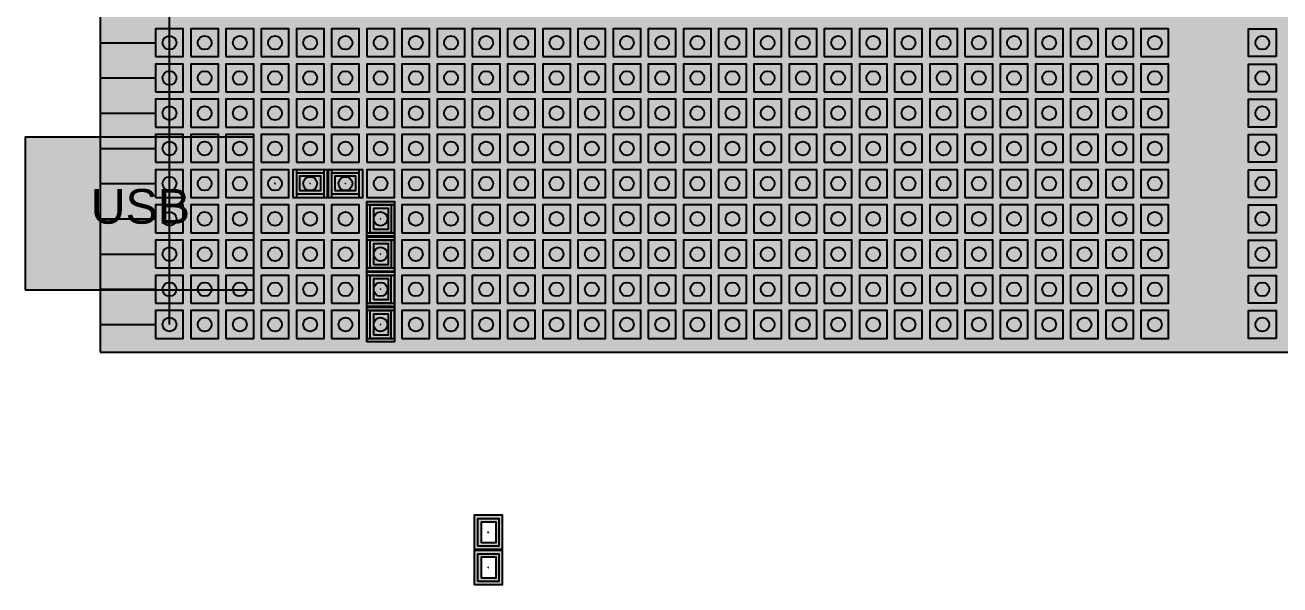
# Model space of a CAD drawing. Header units: millimetres. Extents: x -6 to 434, y -17 to 292.
# Drawn here: x -5.7 to 84.9, y -16.6 to 23.8 of the extents above; entities that cross this region are included whole.
import ezdxf

# ---------------------------------------------------------------- set-up
doc = ezdxf.new("R2010")
doc.units = ezdxf.units.MM
doc.layers.add('Kuplunzi', color=134, linetype='Continuous', lineweight=25, plot=False)
doc.layers.add('Reiki', color=82, linetype='Continuous')
doc.styles.get("Standard").update_dxf_attribs({"font": 'arial.ttf'})

msp = doc.modelspace()

# ---------------------------------------------------------------- hatches: boundary and pattern name
at = {"transparency": 33554687}
h = msp.add_hatch(color=72, dxfattribs=at)
h.dxf.hatch_style = 1
h.paths.add_polyline_path([(-0.291, 0.208), (159.709, 0.208), (159.709, 100.208), (-0.291, 100.208)])
h = msp.add_hatch(color=96, dxfattribs=at)
h.dxf.hatch_style = 1
h.paths.add_polyline_path([(-0.291, 0.208), (159.709, 0.208), (159.709, 100.208), (-0.291, 100.208)])
h = msp.add_hatch(color=18)
h.dxf.hatch_style = 1
h.paths.add_polyline_path([(26.723, -14.026), (28.723, -14.026), (28.723, -11.526), (26.723, -11.526)])
h.paths.add_polyline_path([(26.973, -11.776), (28.473, -11.776), (28.473, -13.776), (26.973, -13.776)], flags=16)
h = msp.add_hatch(color=2)
h.dxf.hatch_style = 1
h.paths.add_polyline_path([(28.473, -11.776), (26.973, -11.776), (26.973, -13.776), (28.473, -13.776)])
h.paths.add_polyline_path([(28.26, -13.544), (27.228, -13.544), (27.228, -12.011), (28.26, -12.011)], flags=16)
h = msp.add_hatch(color=18)
h.dxf.hatch_style = 1
h.paths.add_polyline_path([(26.723, -16.566), (28.723, -16.566), (28.723, -14.066), (26.723, -14.066)])
h.paths.add_polyline_path([(26.973, -14.316), (28.473, -14.316), (28.473, -16.316), (26.973, -16.316)], flags=16)
h = msp.add_hatch(color=2)
h.dxf.hatch_style = 1
h.paths.add_polyline_path([(28.473, -14.316), (26.973, -14.316), (26.973, -16.316), (28.473, -16.316)])
h.paths.add_polyline_path([(28.26, -16.084), (27.228, -16.084), (27.228, -14.551), (28.26, -14.551)], flags=16)
at = {"layer": 'Kuplunzi', "transparency": 33554687}
h = msp.add_hatch(color=256, dxfattribs=at)
h.dxf.hatch_style = 1
h.paths.add_polyline_path([(-5.711, 15.707), (-5.711, 4.707), (10.789, 4.707), (10.789, 15.707)])
h.paths.add_polyline_path([(-1.879, 8.071), (6.552, 8.071), (6.552, 13.223), (-1.879, 13.223)], flags=24)
h = msp.add_hatch(color=256, dxfattribs=at)
h.dxf.hatch_style = 1
h.paths.add_polyline_path([(-0.291, 15.707), (-5.711, 15.707), (-5.711, 4.707), (-0.291, 4.707)])
h.paths.add_polyline_path([(-1.879, 8.071), (6.552, 8.071), (6.552, 13.223), (-1.879, 13.223)], flags=9)
at = {"layer": 'Reiki'}
h = msp.add_hatch(color=18, dxfattribs=at)
h.dxf.hatch_style = 1
h.paths.add_polyline_path([(16.117, 11.37), (16.117, 13.37), (13.617, 13.37), (13.617, 11.37)])
h.paths.add_polyline_path([(13.867, 11.62), (13.867, 13.12), (15.867, 13.12), (15.867, 11.62)], flags=16)
h = msp.add_hatch(color=2, dxfattribs=at)
h.dxf.hatch_style = 1
h.paths.add_polyline_path([(13.867, 13.12), (13.867, 11.62), (15.867, 11.62), (15.867, 13.12)])
h.paths.add_polyline_path([(14.099, 12.906), (15.632, 12.906), (15.632, 11.874), (14.099, 11.874)], flags=16)
at = {"layer": 'Reiki', "transparency": 33554687}
h = msp.add_hatch(color=18, dxfattribs=at)
h.dxf.hatch_style = 1
h.paths.add_polyline_path([(14.099, 12.906), (14.099, 11.874), (15.632, 11.874), (15.632, 12.906)])
h.paths.add_polyline_path([(18.172, 11.874), (18.172, 12.906), (16.639, 12.906), (16.639, 11.874)])
at = {"layer": 'Reiki'}
h = msp.add_hatch(color=18, dxfattribs=at)
h.dxf.hatch_style = 1
h.paths.add_polyline_path([(18.657, 11.37), (18.657, 13.37), (16.157, 13.37), (16.157, 11.37)])
h.paths.add_polyline_path([(16.407, 11.62), (16.407, 13.12), (18.407, 13.12), (18.407, 11.62)], flags=16)
h = msp.add_hatch(color=2, dxfattribs=at)
h.dxf.hatch_style = 1
h.paths.add_polyline_path([(16.407, 13.12), (16.407, 11.62), (18.407, 11.62), (18.407, 13.12)])
h.paths.add_polyline_path([(16.639, 12.906), (18.172, 12.906), (18.172, 11.874), (16.639, 11.874)], flags=16)
h = msp.add_hatch(color=18, dxfattribs=at)
h.dxf.hatch_style = 1
h.paths.add_polyline_path([(18.95, 8.578), (20.95, 8.578), (20.95, 11.078), (18.95, 11.078)])
h.paths.add_polyline_path([(19.2, 10.828), (20.7, 10.828), (20.7, 8.828), (19.2, 8.828)], flags=16)
h = msp.add_hatch(color=2, dxfattribs=at)
h.dxf.hatch_style = 1
h.paths.add_polyline_path([(20.7, 10.828), (19.2, 10.828), (19.2, 8.828), (20.7, 8.828)])
h.paths.add_polyline_path([(20.487, 9.06), (19.455, 9.06), (19.455, 10.594), (20.487, 10.594)], flags=16)
at = {"layer": 'Reiki', "transparency": 33554687}
h = msp.add_hatch(color=18, dxfattribs=at)
h.dxf.hatch_style = 1
h.paths.add_polyline_path([(19.453, 1.442), (20.485, 1.442), (20.485, 2.975), (19.453, 2.975)])
h.paths.add_polyline_path([(19.453, 3.982), (20.485, 3.982), (20.485, 5.515), (19.453, 5.515)])
h.paths.add_polyline_path([(19.455, 6.52), (20.487, 6.52), (20.487, 8.054), (19.455, 8.054)])
h.paths.add_polyline_path([(19.455, 9.06), (20.487, 9.06), (20.487, 10.594), (19.455, 10.594)])
at = {"layer": 'Reiki'}
h = msp.add_hatch(color=18, dxfattribs=at)
h.dxf.hatch_style = 1
h.paths.add_polyline_path([(18.95, 6.038), (20.95, 6.038), (20.95, 8.538), (18.95, 8.538)])
h.paths.add_polyline_path([(19.2, 8.288), (20.7, 8.288), (20.7, 6.288), (19.2, 6.288)], flags=16)
h = msp.add_hatch(color=2, dxfattribs=at)
h.dxf.hatch_style = 1
h.paths.add_polyline_path([(20.7, 8.288), (19.2, 8.288), (19.2, 6.288), (20.7, 6.288)])
h.paths.add_polyline_path([(20.487, 6.52), (19.455, 6.52), (19.455, 8.054), (20.487, 8.054)], flags=16)
h = msp.add_hatch(color=18, dxfattribs=at)
h.dxf.hatch_style = 1
h.paths.add_polyline_path([(18.949, 3.5), (20.949, 3.5), (20.949, 6), (18.949, 6)])
h.paths.add_polyline_path([(19.199, 5.75), (20.699, 5.75), (20.699, 3.75), (19.199, 3.75)], flags=16)
h = msp.add_hatch(color=2, dxfattribs=at)
h.dxf.hatch_style = 1
h.paths.add_polyline_path([(20.699, 5.75), (19.199, 5.75), (19.199, 3.75), (20.699, 3.75)])
h.paths.add_polyline_path([(20.485, 3.982), (19.453, 3.982), (19.453, 5.515), (20.485, 5.515)], flags=16)
h = msp.add_hatch(color=18, dxfattribs=at)
h.dxf.hatch_style = 1
h.paths.add_polyline_path([(18.949, 0.96), (20.949, 0.96), (20.949, 3.46), (18.949, 3.46)])
h.paths.add_polyline_path([(19.199, 3.21), (20.699, 3.21), (20.699, 1.21), (19.199, 1.21)], flags=16)
h = msp.add_hatch(color=2, dxfattribs=at)
h.dxf.hatch_style = 1
h.paths.add_polyline_path([(20.699, 3.21), (19.199, 3.21), (19.199, 1.21), (20.699, 1.21)])
h.paths.add_polyline_path([(20.485, 1.442), (19.453, 1.442), (19.453, 2.975), (20.485, 2.975)], flags=16)

# ---------------------------------------------------------------- linework, layer by layer
for p, q in [((4.709, 22.528), (4.709, 25.068)), ((-0.291, 22.528), (3.709, 22.528)), ((4.709, 19.988), (4.709, 22.528)), ((-0.291, 19.988), (3.709, 19.988)), ((4.709, 17.448), (4.709, 19.988)), ((-0.291, 17.448), (3.709, 17.448)), ((4.709, 14.908), (4.709, 17.448)), ((-0.291, 14.908), (3.709, 14.908)), ((4.709, 12.368), (4.709, 14.908)), ((-0.291, 12.368), (3.709, 12.368)), ((4.709, 9.828), (4.709, 12.368)), ((-0.291, 9.828), (3.709, 9.828)), ((4.709, 7.288), (4.709, 9.828)), ((-0.291, 7.288), (3.709, 7.288)), ((4.709, 4.748), (4.709, 7.288)), ((-0.291, 4.748), (3.709, 4.748)), ((4.709, 2.208), (4.709, 4.748)), ((-0.291, 2.208), (3.709, 2.208))]:
    msp.add_line(p, q)
for points in [[(-0.291, 0.208), (159.709, 0.208), (159.709, 100.208), (-0.291, 100.208)], [(3.709, 21.528), (5.709, 21.528), (5.709, 23.528), (3.709, 23.528)], [(6.249, 21.528), (8.249, 21.528), (8.249, 23.528), (6.249, 23.528)], [(6.249, 21.528), (8.249, 21.528), (8.249, 23.528), (6.249, 23.528)], [(8.789, 21.528), (10.789, 21.528), (10.789, 23.528), (8.789, 23.528)], [(11.329, 21.528), (13.329, 21.528), (13.329, 23.528), (11.329, 23.528)], [(13.869, 21.528), (15.869, 21.528), (15.869, 23.528), (13.869, 23.528)], [(16.409, 21.528), (18.409, 21.528), (18.409, 23.528), (16.409, 23.528)], [(16.409, 21.528), (18.409, 21.528), (18.409, 23.528), (16.409, 23.528)], [(18.949, 21.528), (20.949, 21.528), (20.949, 23.528), (18.949, 23.528)], [(21.489, 21.528), (23.489, 21.528), (23.489, 23.528), (21.489, 23.528)], [(24.029, 21.528), (26.029, 21.528), (26.029, 23.528), (24.029, 23.528)], [(26.569, 21.528), (28.569, 21.528), (28.569, 23.528), (26.569, 23.528)], [(26.569, 21.528), (28.569, 21.528), (28.569, 23.528), (26.569, 23.528)], [(29.109, 21.528), (31.109, 21.528), (31.109, 23.528), (29.109, 23.528)], [(31.649, 21.528), (33.649, 21.528), (33.649, 23.528), (31.649, 23.528)], [(34.189, 21.528), (36.189, 21.528), (36.189, 23.528), (34.189, 23.528)], [(36.729, 21.528), (38.729, 21.528), (38.729, 23.528), (36.729, 23.528)], [(36.729, 21.528), (38.729, 21.528), (38.729, 23.528), (36.729, 23.528)], [(39.269, 21.528), (41.269, 21.528), (41.269, 23.528), (39.269, 23.528)], [(41.809, 21.528), (43.809, 21.528), (43.809, 23.528), (41.809, 23.528)], [(44.349, 21.528), (46.349, 21.528), (46.349, 23.528), (44.349, 23.528)], [(46.889, 21.528), (48.889, 21.528), (48.889, 23.528), (46.889, 23.528)], [(46.889, 21.528), (48.889, 21.528), (48.889, 23.528), (46.889, 23.528)], [(49.429, 21.528), (51.429, 21.528), (51.429, 23.528), (49.429, 23.528)], [(51.969, 21.528), (53.969, 21.528), (53.969, 23.528), (51.969, 23.528)], [(54.509, 21.528), (56.509, 21.528), (56.509, 23.528), (54.509, 23.528)], [(57.049, 21.528), (59.049, 21.528), (59.049, 23.528), (57.049, 23.528)], [(57.049, 21.528), (59.049, 21.528), (59.049, 23.528), (57.049, 23.528)], [(59.589, 21.528), (61.589, 21.528), (61.589, 23.528), (59.589, 23.528)], [(62.129, 21.528), (64.129, 21.528), (64.129, 23.528), (62.129, 23.528)], [(64.669, 21.528), (66.669, 21.528), (66.669, 23.528), (64.669, 23.528)], [(67.209, 21.528), (69.209, 21.528), (69.209, 23.528), (67.209, 23.528)], [(69.749, 21.528), (71.749, 21.528), (71.749, 23.528), (69.749, 23.528)], [(69.749, 21.528), (71.749, 21.528), (71.749, 23.528), (69.749, 23.528)], [(72.289, 21.528), (74.289, 21.528), (74.289, 23.528), (72.289, 23.528)], [(74.829, 21.528), (76.829, 21.528), (76.829, 23.528), (74.829, 23.528)], [(84.589, 21.528), (82.589, 21.528), (82.589, 23.528), (84.589, 23.528)], [(3.709, 18.988), (5.709, 18.988), (5.709, 20.988), (3.709, 20.988)], [(6.249, 18.988), (8.249, 18.988), (8.249, 20.988), (6.249, 20.988)], [(6.249, 18.988), (8.249, 18.988), (8.249, 20.988), (6.249, 20.988)], [(8.789, 18.988), (10.789, 18.988), (10.789, 20.988), (8.789, 20.988)], [(11.329, 18.988), (13.329, 18.988), (13.329, 20.988), (11.329, 20.988)], [(13.869, 18.988), (15.869, 18.988), (15.869, 20.988), (13.869, 20.988)], [(16.409, 18.988), (18.409, 18.988), (18.409, 20.988), (16.409, 20.988)], [(16.409, 18.988), (18.409, 18.988), (18.409, 20.988), (16.409, 20.988)], [(18.949, 18.988), (20.949, 18.988), (20.949, 20.988), (18.949, 20.988)], [(21.489, 18.988), (23.489, 18.988), (23.489, 20.988), (21.489, 20.988)], [(24.029, 18.988), (26.029, 18.988), (26.029, 20.988), (24.029, 20.988)], [(26.569, 18.988), (28.569, 18.988), (28.569, 20.988), (26.569, 20.988)], [(26.569, 18.988), (28.569, 18.988), (28.569, 20.988), (26.569, 20.988)], [(29.109, 18.988), (31.109, 18.988), (31.109, 20.988), (29.109, 20.988)], [(31.649, 18.988), (33.649, 18.988), (33.649, 20.988), (31.649, 20.988)], [(34.189, 18.988), (36.189, 18.988), (36.189, 20.988), (34.189, 20.988)], [(36.729, 18.988), (38.729, 18.988), (38.729, 20.988), (36.729, 20.988)], [(36.729, 18.988), (38.729, 18.988), (38.729, 20.988), (36.729, 20.988)], [(39.269, 18.988), (41.269, 18.988), (41.269, 20.988), (39.269, 20.988)], [(41.809, 18.988), (43.809, 18.988), (43.809, 20.988), (41.809, 20.988)], [(44.349, 18.988), (46.349, 18.988), (46.349, 20.988), (44.349, 20.988)], [(46.889, 18.988), (48.889, 18.988), (48.889, 20.988), (46.889, 20.988)], [(46.889, 18.988), (48.889, 18.988), (48.889, 20.988), (46.889, 20.988)], [(49.429, 18.988), (51.429, 18.988), (51.429, 20.988), (49.429, 20.988)], [(51.969, 18.988), (53.969, 18.988), (53.969, 20.988), (51.969, 20.988)], [(54.509, 18.988), (56.509, 18.988), (56.509, 20.988), (54.509, 20.988)], [(57.049, 18.988), (59.049, 18.988), (59.049, 20.988), (57.049, 20.988)], [(57.049, 18.988), (59.049, 18.988), (59.049, 20.988), (57.049, 20.988)], [(59.589, 18.988), (61.589, 18.988), (61.589, 20.988), (59.589, 20.988)], [(62.129, 18.988), (64.129, 18.988), (64.129, 20.988), (62.129, 20.988)], [(64.669, 18.988), (66.669, 18.988), (66.669, 20.988), (64.669, 20.988)], [(67.209, 18.988), (69.209, 18.988), (69.209, 20.988), (67.209, 20.988)], [(69.749, 18.988), (71.749, 18.988), (71.749, 20.988), (69.749, 20.988)], [(69.749, 18.988), (71.749, 18.988), (71.749, 20.988), (69.749, 20.988)], [(72.289, 18.988), (74.289, 18.988), (74.289, 20.988), (72.289, 20.988)], [(74.829, 18.988), (76.829, 18.988), (76.829, 20.988), (74.829, 20.988)], [(84.589, 18.988), (82.589, 18.988), (82.589, 20.988), (84.589, 20.988)], [(3.709, 16.448), (5.709, 16.448), (5.709, 18.448), (3.709, 18.448)], [(6.249, 16.448), (8.249, 16.448), (8.249, 18.448), (6.249, 18.448)], [(6.249, 16.448), (8.249, 16.448), (8.249, 18.448), (6.249, 18.448)], [(8.789, 16.448), (10.789, 16.448), (10.789, 18.448), (8.789, 18.448)], [(11.329, 16.448), (13.329, 16.448), (13.329, 18.448), (11.329, 18.448)], [(13.869, 16.448), (15.869, 16.448), (15.869, 18.448), (13.869, 18.448)], [(16.409, 16.448), (18.409, 16.448), (18.409, 18.448), (16.409, 18.448)], [(16.409, 16.448), (18.409, 16.448), (18.409, 18.448), (16.409, 18.448)], [(18.949, 16.448), (20.949, 16.448), (20.949, 18.448), (18.949, 18.448)], [(21.489, 16.448), (23.489, 16.448), (23.489, 18.448), (21.489, 18.448)], [(24.029, 16.448), (26.029, 16.448), (26.029, 18.448), (24.029, 18.448)], [(26.569, 16.448), (28.569, 16.448), (28.569, 18.448), (26.569, 18.448)], [(26.569, 16.448), (28.569, 16.448), (28.569, 18.448), (26.569, 18.448)], [(29.109, 16.448), (31.109, 16.448), (31.109, 18.448), (29.109, 18.448)], [(31.649, 16.448), (33.649, 16.448), (33.649, 18.448), (31.649, 18.448)], [(34.189, 16.448), (36.189, 16.448), (36.189, 18.448), (34.189, 18.448)], [(36.729, 16.448), (38.729, 16.448), (38.729, 18.448), (36.729, 18.448)], [(36.729, 16.448), (38.729, 16.448), (38.729, 18.448), (36.729, 18.448)], [(39.269, 16.448), (41.269, 16.448), (41.269, 18.448), (39.269, 18.448)], [(41.809, 16.448), (43.809, 16.448), (43.809, 18.448), (41.809, 18.448)], [(44.349, 16.448), (46.349, 16.448), (46.349, 18.448), (44.349, 18.448)], [(46.889, 16.448), (48.889, 16.448), (48.889, 18.448), (46.889, 18.448)], [(46.889, 16.448), (48.889, 16.448), (48.889, 18.448), (46.889, 18.448)], [(49.429, 16.448), (51.429, 16.448), (51.429, 18.448), (49.429, 18.448)], [(51.969, 16.448), (53.969, 16.448), (53.969, 18.448), (51.969, 18.448)], [(54.509, 16.448), (56.509, 16.448), (56.509, 18.448), (54.509, 18.448)], [(57.049, 16.448), (59.049, 16.448), (59.049, 18.448), (57.049, 18.448)], [(57.049, 16.448), (59.049, 16.448), (59.049, 18.448), (57.049, 18.448)], [(59.589, 16.448), (61.589, 16.448), (61.589, 18.448), (59.589, 18.448)], [(62.129, 16.448), (64.129, 16.448), (64.129, 18.448), (62.129, 18.448)], [(64.669, 16.448), (66.669, 16.448), (66.669, 18.448), (64.669, 18.448)], [(67.209, 16.448), (69.209, 16.448), (69.209, 18.448), (67.209, 18.448)], [(69.749, 16.448), (71.749, 16.448), (71.749, 18.448), (69.749, 18.448)], [(69.749, 16.448), (71.749, 16.448), (71.749, 18.448), (69.749, 18.448)], [(72.289, 16.448), (74.289, 16.448), (74.289, 18.448), (72.289, 18.448)], [(74.829, 16.448), (76.829, 16.448), (76.829, 18.448), (74.829, 18.448)], [(84.589, 16.448), (82.589, 16.448), (82.589, 18.448), (84.589, 18.448)], [(3.709, 13.908), (5.709, 13.908), (5.709, 15.908), (3.709, 15.908)], [(6.249, 13.908), (8.249, 13.908), (8.249, 15.908), (6.249, 15.908)], [(6.249, 13.908), (8.249, 13.908), (8.249, 15.908), (6.249, 15.908)], [(8.789, 13.908), (10.789, 13.908), (10.789, 15.908), (8.789, 15.908)], [(11.329, 13.908), (13.329, 13.908), (13.329, 15.908), (11.329, 15.908)], [(13.869, 13.908), (15.869, 13.908), (15.869, 15.908), (13.869, 15.908)], [(16.409, 13.908), (18.409, 13.908), (18.409, 15.908), (16.409, 15.908)], [(16.409, 13.908), (18.409, 13.908), (18.409, 15.908), (16.409, 15.908)], [(18.949, 13.908), (20.949, 13.908), (20.949, 15.908), (18.949, 15.908)], [(21.489, 13.908), (23.489, 13.908), (23.489, 15.908), (21.489, 15.908)], [(24.029, 13.908), (26.029, 13.908), (26.029, 15.908), (24.029, 15.908)], [(26.569, 13.908), (28.569, 13.908), (28.569, 15.908), (26.569, 15.908)], [(26.569, 13.908), (28.569, 13.908), (28.569, 15.908), (26.569, 15.908)], [(29.109, 13.908), (31.109, 13.908), (31.109, 15.908), (29.109, 15.908)], [(31.649, 13.908), (33.649, 13.908), (33.649, 15.908), (31.649, 15.908)], [(34.189, 13.908), (36.189, 13.908), (36.189, 15.908), (34.189, 15.908)], [(36.729, 13.908), (38.729, 13.908), (38.729, 15.908), (36.729, 15.908)], [(36.729, 13.908), (38.729, 13.908), (38.729, 15.908), (36.729, 15.908)], [(39.269, 13.908), (41.269, 13.908), (41.269, 15.908), (39.269, 15.908)], [(41.809, 13.908), (43.809, 13.908), (43.809, 15.908), (41.809, 15.908)], [(44.349, 13.908), (46.349, 13.908), (46.349, 15.908), (44.349, 15.908)], [(46.889, 13.908), (48.889, 13.908), (48.889, 15.908), (46.889, 15.908)], [(46.889, 13.908), (48.889, 13.908), (48.889, 15.908), (46.889, 15.908)], [(49.429, 13.908), (51.429, 13.908), (51.429, 15.908), (49.429, 15.908)], [(51.969, 13.908), (53.969, 13.908), (53.969, 15.908), (51.969, 15.908)], [(54.509, 13.908), (56.509, 13.908), (56.509, 15.908), (54.509, 15.908)], [(57.049, 13.908), (59.049, 13.908), (59.049, 15.908), (57.049, 15.908)], [(57.049, 13.908), (59.049, 13.908), (59.049, 15.908), (57.049, 15.908)], [(59.589, 13.908), (61.589, 13.908), (61.589, 15.908), (59.589, 15.908)], [(62.129, 13.908), (64.129, 13.908), (64.129, 15.908), (62.129, 15.908)], [(64.669, 13.908), (66.669, 13.908), (66.669, 15.908), (64.669, 15.908)], [(67.209, 13.908), (69.209, 13.908), (69.209, 15.908), (67.209, 15.908)], [(69.749, 13.908), (71.749, 13.908), (71.749, 15.908), (69.749, 15.908)], [(69.749, 13.908), (71.749, 13.908), (71.749, 15.908), (69.749, 15.908)], [(72.289, 13.908), (74.289, 13.908), (74.289, 15.908), (72.289, 15.908)], [(74.829, 13.908), (76.829, 13.908), (76.829, 15.908), (74.829, 15.908)], [(84.589, 13.908), (82.589, 13.908), (82.589, 15.908), (84.589, 15.908)], [(3.709, 11.368), (5.709, 11.368), (5.709, 13.368), (3.709, 13.368)], [(6.249, 11.368), (8.249, 11.368), (8.249, 13.368), (6.249, 13.368)], [(6.249, 11.368), (8.249, 11.368), (8.249, 13.368), (6.249, 13.368)], [(8.789, 11.368), (10.789, 11.368), (10.789, 13.368), (8.789, 13.368)], [(11.329, 11.368), (13.329, 11.368), (13.329, 13.368), (11.329, 13.368)], [(13.869, 11.368), (15.869, 11.368), (15.869, 13.368), (13.869, 13.368)], [(16.409, 11.368), (18.409, 11.368), (18.409, 13.368), (16.409, 13.368)], [(16.409, 11.368), (18.409, 11.368), (18.409, 13.368), (16.409, 13.368)], [(18.949, 11.368), (20.949, 11.368), (20.949, 13.368), (18.949, 13.368)], [(21.489, 11.368), (23.489, 11.368), (23.489, 13.368), (21.489, 13.368)], [(24.029, 11.368), (26.029, 11.368), (26.029, 13.368), (24.029, 13.368)], [(26.569, 11.368), (28.569, 11.368), (28.569, 13.368), (26.569, 13.368)], [(26.569, 11.368), (28.569, 11.368), (28.569, 13.368), (26.569, 13.368)], [(29.109, 11.368), (31.109, 11.368), (31.109, 13.368), (29.109, 13.368)], [(31.649, 11.368), (33.649, 11.368), (33.649, 13.368), (31.649, 13.368)], [(34.189, 11.368), (36.189, 11.368), (36.189, 13.368), (34.189, 13.368)], [(36.729, 11.368), (38.729, 11.368), (38.729, 13.368), (36.729, 13.368)], [(36.729, 11.368), (38.729, 11.368), (38.729, 13.368), (36.729, 13.368)], [(39.269, 11.368), (41.269, 11.368), (41.269, 13.368), (39.269, 13.368)], [(41.809, 11.368), (43.809, 11.368), (43.809, 13.368), (41.809, 13.368)], [(44.349, 11.368), (46.349, 11.368), (46.349, 13.368), (44.349, 13.368)], [(46.889, 11.368), (48.889, 11.368), (48.889, 13.368), (46.889, 13.368)], [(46.889, 11.368), (48.889, 11.368), (48.889, 13.368), (46.889, 13.368)], [(49.429, 11.368), (51.429, 11.368), (51.429, 13.368), (49.429, 13.368)], [(51.969, 11.368), (53.969, 11.368), (53.969, 13.368), (51.969, 13.368)], [(54.509, 11.368), (56.509, 11.368), (56.509, 13.368), (54.509, 13.368)], [(57.049, 11.368), (59.049, 11.368), (59.049, 13.368), (57.049, 13.368)], [(57.049, 11.368), (59.049, 11.368), (59.049, 13.368), (57.049, 13.368)], [(59.589, 11.368), (61.589, 11.368), (61.589, 13.368), (59.589, 13.368)], [(62.129, 11.368), (64.129, 11.368), (64.129, 13.368), (62.129, 13.368)], [(64.669, 11.368), (66.669, 11.368), (66.669, 13.368), (64.669, 13.368)], [(67.209, 11.368), (69.209, 11.368), (69.209, 13.368), (67.209, 13.368)], [(69.749, 11.368), (71.749, 11.368), (71.749, 13.368), (69.749, 13.368)], [(69.749, 11.368), (71.749, 11.368), (71.749, 13.368), (69.749, 13.368)], [(72.289, 11.368), (74.289, 11.368), (74.289, 13.368), (72.289, 13.368)], [(74.829, 11.368), (76.829, 11.368), (76.829, 13.368), (74.829, 13.368)], [(84.589, 11.368), (82.589, 11.368), (82.589, 13.368), (84.589, 13.368)], [(3.709, 8.828), (5.709, 8.828), (5.709, 10.828), (3.709, 10.828)], [(6.249, 8.828), (8.249, 8.828), (8.249, 10.828), (6.249, 10.828)], [(6.249, 8.828), (8.249, 8.828), (8.249, 10.828), (6.249, 10.828)], [(8.789, 8.828), (10.789, 8.828), (10.789, 10.828), (8.789, 10.828)], [(11.329, 8.828), (13.329, 8.828), (13.329, 10.828), (11.329, 10.828)], [(13.869, 8.828), (15.869, 8.828), (15.869, 10.828), (13.869, 10.828)], [(16.409, 8.828), (18.409, 8.828), (18.409, 10.828), (16.409, 10.828)], [(16.409, 8.828), (18.409, 8.828), (18.409, 10.828), (16.409, 10.828)], [(18.949, 8.828), (20.949, 8.828), (20.949, 10.828), (18.949, 10.828)], [(21.489, 8.828), (23.489, 8.828), (23.489, 10.828), (21.489, 10.828)], [(24.029, 8.828), (26.029, 8.828), (26.029, 10.828), (24.029, 10.828)], [(26.569, 8.828), (28.569, 8.828), (28.569, 10.828), (26.569, 10.828)], [(26.569, 8.828), (28.569, 8.828), (28.569, 10.828), (26.569, 10.828)], [(29.109, 8.828), (31.109, 8.828), (31.109, 10.828), (29.109, 10.828)], [(31.649, 8.828), (33.649, 8.828), (33.649, 10.828), (31.649, 10.828)], [(34.189, 8.828), (36.189, 8.828), (36.189, 10.828), (34.189, 10.828)], [(36.729, 8.828), (38.729, 8.828), (38.729, 10.828), (36.729, 10.828)], [(36.729, 8.828), (38.729, 8.828), (38.729, 10.828), (36.729, 10.828)], [(39.269, 8.828), (41.269, 8.828), (41.269, 10.828), (39.269, 10.828)], [(41.809, 8.828), (43.809, 8.828), (43.809, 10.828), (41.809, 10.828)], [(44.349, 8.828), (46.349, 8.828), (46.349, 10.828), (44.349, 10.828)], [(46.889, 8.828), (48.889, 8.828), (48.889, 10.828), (46.889, 10.828)], [(46.889, 8.828), (48.889, 8.828), (48.889, 10.828), (46.889, 10.828)], [(49.429, 8.828), (51.429, 8.828), (51.429, 10.828), (49.429, 10.828)], [(51.969, 8.828), (53.969, 8.828), (53.969, 10.828), (51.969, 10.828)], [(54.509, 8.828), (56.509, 8.828), (56.509, 10.828), (54.509, 10.828)], [(57.049, 8.828), (59.049, 8.828), (59.049, 10.828), (57.049, 10.828)], [(57.049, 8.828), (59.049, 8.828), (59.049, 10.828), (57.049, 10.828)], [(59.589, 8.828), (61.589, 8.828), (61.589, 10.828), (59.589, 10.828)], [(62.129, 8.828), (64.129, 8.828), (64.129, 10.828), (62.129, 10.828)], [(64.669, 8.828), (66.669, 8.828), (66.669, 10.828), (64.669, 10.828)], [(67.209, 8.828), (69.209, 8.828), (69.209, 10.828), (67.209, 10.828)], [(69.749, 8.828), (71.749, 8.828), (71.749, 10.828), (69.749, 10.828)], [(69.749, 8.828), (71.749, 8.828), (71.749, 10.828), (69.749, 10.828)], [(72.289, 8.828), (74.289, 8.828), (74.289, 10.828), (72.289, 10.828)], [(74.829, 8.828), (76.829, 8.828), (76.829, 10.828), (74.829, 10.828)], [(84.589, 8.828), (82.589, 8.828), (82.589, 10.828), (84.589, 10.828)], [(3.709, 6.288), (5.709, 6.288), (5.709, 8.288), (3.709, 8.288)], [(6.249, 6.288), (8.249, 6.288), (8.249, 8.288), (6.249, 8.288)], [(6.249, 6.288), (8.249, 6.288), (8.249, 8.288), (6.249, 8.288)], [(8.789, 6.288), (10.789, 6.288), (10.789, 8.288), (8.789, 8.288)], [(11.329, 6.288), (13.329, 6.288), (13.329, 8.288), (11.329, 8.288)], [(13.869, 6.288), (15.869, 6.288), (15.869, 8.288), (13.869, 8.288)], [(16.409, 6.288), (18.409, 6.288), (18.409, 8.288), (16.409, 8.288)], [(16.409, 6.288), (18.409, 6.288), (18.409, 8.288), (16.409, 8.288)], [(18.949, 6.288), (20.949, 6.288), (20.949, 8.288), (18.949, 8.288)], [(21.489, 6.288), (23.489, 6.288), (23.489, 8.288), (21.489, 8.288)], [(24.029, 6.288), (26.029, 6.288), (26.029, 8.288), (24.029, 8.288)], [(26.569, 6.288), (28.569, 6.288), (28.569, 8.288), (26.569, 8.288)], [(26.569, 6.288), (28.569, 6.288), (28.569, 8.288), (26.569, 8.288)], [(29.109, 6.288), (31.109, 6.288), (31.109, 8.288), (29.109, 8.288)], [(31.649, 6.288), (33.649, 6.288), (33.649, 8.288), (31.649, 8.288)], [(34.189, 6.288), (36.189, 6.288), (36.189, 8.288), (34.189, 8.288)], [(36.729, 6.288), (38.729, 6.288), (38.729, 8.288), (36.729, 8.288)], [(36.729, 6.288), (38.729, 6.288), (38.729, 8.288), (36.729, 8.288)], [(39.269, 6.288), (41.269, 6.288), (41.269, 8.288), (39.269, 8.288)], [(41.809, 6.288), (43.809, 6.288), (43.809, 8.288), (41.809, 8.288)], [(44.349, 6.288), (46.349, 6.288), (46.349, 8.288), (44.349, 8.288)], [(46.889, 6.288), (48.889, 6.288), (48.889, 8.288), (46.889, 8.288)], [(46.889, 6.288), (48.889, 6.288), (48.889, 8.288), (46.889, 8.288)], [(49.429, 6.288), (51.429, 6.288), (51.429, 8.288), (49.429, 8.288)], [(51.969, 6.288), (53.969, 6.288), (53.969, 8.288), (51.969, 8.288)], [(54.509, 6.288), (56.509, 6.288), (56.509, 8.288), (54.509, 8.288)], [(57.049, 6.288), (59.049, 6.288), (59.049, 8.288), (57.049, 8.288)], [(57.049, 6.288), (59.049, 6.288), (59.049, 8.288), (57.049, 8.288)], [(59.589, 6.288), (61.589, 6.288), (61.589, 8.288), (59.589, 8.288)], [(62.129, 6.288), (64.129, 6.288), (64.129, 8.288), (62.129, 8.288)], [(64.669, 6.288), (66.669, 6.288), (66.669, 8.288), (64.669, 8.288)], [(67.209, 6.288), (69.209, 6.288), (69.209, 8.288), (67.209, 8.288)], [(69.749, 6.288), (71.749, 6.288), (71.749, 8.288), (69.749, 8.288)], [(69.749, 6.288), (71.749, 6.288), (71.749, 8.288), (69.749, 8.288)], [(72.289, 6.288), (74.289, 6.288), (74.289, 8.288), (72.289, 8.288)], [(74.829, 6.288), (76.829, 6.288), (76.829, 8.288), (74.829, 8.288)], [(84.589, 6.288), (82.589, 6.288), (82.589, 8.288), (84.589, 8.288)], [(3.709, 3.748), (5.709, 3.748), (5.709, 5.748), (3.709, 5.748)], [(6.249, 3.748), (8.249, 3.748), (8.249, 5.748), (6.249, 5.748)], [(6.249, 3.748), (8.249, 3.748), (8.249, 5.748), (6.249, 5.748)], [(8.789, 3.748), (10.789, 3.748), (10.789, 5.748), (8.789, 5.748)], [(11.329, 3.748), (13.329, 3.748), (13.329, 5.748), (11.329, 5.748)], [(13.869, 3.748), (15.869, 3.748), (15.869, 5.748), (13.869, 5.748)], [(16.409, 3.748), (18.409, 3.748), (18.409, 5.748), (16.409, 5.748)], [(16.409, 3.748), (18.409, 3.748), (18.409, 5.748), (16.409, 5.748)], [(18.949, 3.748), (20.949, 3.748), (20.949, 5.748), (18.949, 5.748)], [(21.489, 3.748), (23.489, 3.748), (23.489, 5.748), (21.489, 5.748)], [(24.029, 3.748), (26.029, 3.748), (26.029, 5.748), (24.029, 5.748)], [(26.569, 3.748), (28.569, 3.748), (28.569, 5.748), (26.569, 5.748)], [(26.569, 3.748), (28.569, 3.748), (28.569, 5.748), (26.569, 5.748)], [(29.109, 3.748), (31.109, 3.748), (31.109, 5.748), (29.109, 5.748)], [(31.649, 3.748), (33.649, 3.748), (33.649, 5.748), (31.649, 5.748)], [(34.189, 3.748), (36.189, 3.748), (36.189, 5.748), (34.189, 5.748)], [(36.729, 3.748), (38.729, 3.748), (38.729, 5.748), (36.729, 5.748)], [(36.729, 3.748), (38.729, 3.748), (38.729, 5.748), (36.729, 5.748)], [(39.269, 3.748), (41.269, 3.748), (41.269, 5.748), (39.269, 5.748)], [(41.809, 3.748), (43.809, 3.748), (43.809, 5.748), (41.809, 5.748)], [(44.349, 3.748), (46.349, 3.748), (46.349, 5.748), (44.349, 5.748)], [(46.889, 3.748), (48.889, 3.748), (48.889, 5.748), (46.889, 5.748)], [(46.889, 3.748), (48.889, 3.748), (48.889, 5.748), (46.889, 5.748)], [(49.429, 3.748), (51.429, 3.748), (51.429, 5.748), (49.429, 5.748)], [(51.969, 3.748), (53.969, 3.748), (53.969, 5.748), (51.969, 5.748)], [(54.509, 3.748), (56.509, 3.748), (56.509, 5.748), (54.509, 5.748)], [(57.049, 3.748), (59.049, 3.748), (59.049, 5.748), (57.049, 5.748)], [(57.049, 3.748), (59.049, 3.748), (59.049, 5.748), (57.049, 5.748)], [(59.589, 3.748), (61.589, 3.748), (61.589, 5.748), (59.589, 5.748)], [(62.129, 3.748), (64.129, 3.748), (64.129, 5.748), (62.129, 5.748)], [(64.669, 3.748), (66.669, 3.748), (66.669, 5.748), (64.669, 5.748)], [(67.209, 3.748), (69.209, 3.748), (69.209, 5.748), (67.209, 5.748)], [(69.749, 3.748), (71.749, 3.748), (71.749, 5.748), (69.749, 5.748)], [(69.749, 3.748), (71.749, 3.748), (71.749, 5.748), (69.749, 5.748)], [(72.289, 3.748), (74.289, 3.748), (74.289, 5.748), (72.289, 5.748)], [(74.829, 3.748), (76.829, 3.748), (76.829, 5.748), (74.829, 5.748)], [(84.589, 3.748), (82.589, 3.748), (82.589, 5.748), (84.589, 5.748)], [(3.709, 1.208), (5.709, 1.208), (5.709, 3.208), (3.709, 3.208)], [(6.249, 1.208), (8.249, 1.208), (8.249, 3.208), (6.249, 3.208)], [(6.249, 1.208), (8.249, 1.208), (8.249, 3.208), (6.249, 3.208)], [(8.789, 1.208), (10.789, 1.208), (10.789, 3.208), (8.789, 3.208)], [(11.329, 1.208), (13.329, 1.208), (13.329, 3.208), (11.329, 3.208)], [(13.869, 1.208), (15.869, 1.208), (15.869, 3.208), (13.869, 3.208)], [(16.409, 1.208), (18.409, 1.208), (18.409, 3.208), (16.409, 3.208)], [(16.409, 1.208), (18.409, 1.208), (18.409, 3.208), (16.409, 3.208)], [(18.949, 1.208), (20.949, 1.208), (20.949, 3.208), (18.949, 3.208)], [(21.489, 1.208), (23.489, 1.208), (23.489, 3.208), (21.489, 3.208)], [(24.029, 1.208), (26.029, 1.208), (26.029, 3.208), (24.029, 3.208)], [(26.569, 1.208), (28.569, 1.208), (28.569, 3.208), (26.569, 3.208)], [(26.569, 1.208), (28.569, 1.208), (28.569, 3.208), (26.569, 3.208)], [(29.109, 1.208), (31.109, 1.208), (31.109, 3.208), (29.109, 3.208)], [(31.649, 1.208), (33.649, 1.208), (33.649, 3.208), (31.649, 3.208)], [(34.189, 1.208), (36.189, 1.208), (36.189, 3.208), (34.189, 3.208)], [(36.729, 1.208), (38.729, 1.208), (38.729, 3.208), (36.729, 3.208)], [(36.729, 1.208), (38.729, 1.208), (38.729, 3.208), (36.729, 3.208)], [(39.269, 1.208), (41.269, 1.208), (41.269, 3.208), (39.269, 3.208)], [(41.809, 1.208), (43.809, 1.208), (43.809, 3.208), (41.809, 3.208)], [(44.349, 1.208), (46.349, 1.208), (46.349, 3.208), (44.349, 3.208)], [(46.889, 1.208), (48.889, 1.208), (48.889, 3.208), (46.889, 3.208)], [(46.889, 1.208), (48.889, 1.208), (48.889, 3.208), (46.889, 3.208)], [(49.429, 1.208), (51.429, 1.208), (51.429, 3.208), (49.429, 3.208)], [(51.969, 1.208), (53.969, 1.208), (53.969, 3.208), (51.969, 3.208)], [(54.509, 1.208), (56.509, 1.208), (56.509, 3.208), (54.509, 3.208)], [(57.049, 1.208), (59.049, 1.208), (59.049, 3.208), (57.049, 3.208)], [(57.049, 1.208), (59.049, 1.208), (59.049, 3.208), (57.049, 3.208)], [(59.589, 1.208), (61.589, 1.208), (61.589, 3.208), (59.589, 3.208)], [(62.129, 1.208), (64.129, 1.208), (64.129, 3.208), (62.129, 3.208)], [(64.669, 1.208), (66.669, 1.208), (66.669, 3.208), (64.669, 3.208)], [(67.209, 1.208), (69.209, 1.208), (69.209, 3.208), (67.209, 3.208)], [(69.749, 1.208), (71.749, 1.208), (71.749, 3.208), (69.749, 3.208)], [(69.749, 1.208), (71.749, 1.208), (71.749, 3.208), (69.749, 3.208)], [(72.289, 1.208), (74.289, 1.208), (74.289, 3.208), (72.289, 3.208)], [(74.829, 1.208), (76.829, 1.208), (76.829, 3.208), (74.829, 3.208)], [(84.589, 1.208), (82.589, 1.208), (82.589, 3.208), (84.589, 3.208)], [(26.723, -14.026), (26.723, -11.526), (28.723, -11.526), (28.723, -14.026)], [(26.973, -13.776), (26.973, -11.776), (28.473, -11.776), (28.473, -13.776)], [(27.228, -13.544), (27.228, -12.011), (28.26, -12.011), (28.26, -13.544)], [(26.723, -16.566), (26.723, -14.066), (28.723, -14.066), (28.723, -16.566)], [(26.973, -16.316), (26.973, -14.316), (28.473, -14.316), (28.473, -16.316)], [(27.228, -16.084), (27.228, -14.551), (28.26, -14.551), (28.26, -16.084)]]:
    msp.add_lwpolyline(points, close=True)
for centre, radius in [((4.709, 22.528), 0.5), ((7.249, 22.528), 0.5), ((7.249, 22.528), 0.5), ((9.789, 22.528), 0.5), ((12.329, 22.528), 0.5), ((14.869, 22.528), 0.5), ((17.409, 22.528), 0.5), ((17.409, 22.528), 0.5), ((19.949, 22.528), 0.5), ((22.489, 22.528), 0.5), ((25.029, 22.528), 0.5), ((27.569, 22.528), 0.5), ((27.569, 22.528), 0.5), ((30.109, 22.528), 0.5), ((32.649, 22.528), 0.5), ((35.189, 22.528), 0.5), ((37.729, 22.528), 0.5), ((37.729, 22.528), 0.5), ((40.269, 22.528), 0.5), ((42.809, 22.528), 0.5), ((45.349, 22.528), 0.5), ((47.889, 22.528), 0.5), ((47.889, 22.528), 0.5), ((50.429, 22.528), 0.5), ((52.969, 22.528), 0.5), ((55.509, 22.528), 0.5), ((58.049, 22.528), 0.5), ((58.049, 22.528), 0.5), ((60.589, 22.528), 0.5), ((63.129, 22.528), 0.5), ((65.669, 22.528), 0.5), ((68.209, 22.528), 0.5), ((70.749, 22.528), 0.5), ((70.749, 22.528), 0.5), ((73.289, 22.528), 0.5), ((75.829, 22.528), 0.5), ((83.589, 22.528), 0.5), ((4.709, 19.988), 0.5), ((7.249, 19.988), 0.5), ((7.249, 19.988), 0.5), ((9.789, 19.988), 0.5), ((12.329, 19.988), 0.5), ((14.869, 19.988), 0.5), ((17.409, 19.988), 0.5), ((17.409, 19.988), 0.5), ((19.949, 19.988), 0.5), ((22.489, 19.988), 0.5), ((25.029, 19.988), 0.5), ((27.569, 19.988), 0.5), ((27.569, 19.988), 0.5), ((30.109, 19.988), 0.5), ((32.649, 19.988), 0.5), ((35.189, 19.988), 0.5), ((37.729, 19.988), 0.5), ((37.729, 19.988), 0.5), ((40.269, 19.988), 0.5), ((42.809, 19.988), 0.5), ((45.349, 19.988), 0.5), ((47.889, 19.988), 0.5), ((47.889, 19.988), 0.5), ((50.429, 19.988), 0.5), ((52.969, 19.988), 0.5), ((55.509, 19.988), 0.5), ((58.049, 19.988), 0.5), ((58.049, 19.988), 0.5), ((60.589, 19.988), 0.5), ((63.129, 19.988), 0.5), ((65.669, 19.988), 0.5), ((68.209, 19.988), 0.5), ((70.749, 19.988), 0.5), ((70.749, 19.988), 0.5), ((73.289, 19.988), 0.5), ((75.829, 19.988), 0.5), ((83.589, 19.988), 0.5), ((4.709, 17.448), 0.5), ((7.249, 17.448), 0.5), ((7.249, 17.448), 0.5), ((9.789, 17.448), 0.5), ((12.329, 17.448), 0.5), ((14.869, 17.448), 0.5), ((17.409, 17.448), 0.5), ((17.409, 17.448), 0.5), ((19.949, 17.448), 0.5), ((22.489, 17.448), 0.5), ((25.029, 17.448), 0.5), ((27.569, 17.448), 0.5), ((27.569, 17.448), 0.5), ((30.109, 17.448), 0.5), ((32.649, 17.448), 0.5), ((35.189, 17.448), 0.5), ((37.729, 17.448), 0.5), ((37.729, 17.448), 0.5), ((40.269, 17.448), 0.5), ((42.809, 17.448), 0.5), ((45.349, 17.448), 0.5), ((47.889, 17.448), 0.5), ((47.889, 17.448), 0.5), ((50.429, 17.448), 0.5), ((52.969, 17.448), 0.5), ((55.509, 17.448), 0.5), ((58.049, 17.448), 0.5), ((58.049, 17.448), 0.5), ((60.589, 17.448), 0.5), ((63.129, 17.448), 0.5), ((65.669, 17.448), 0.5), ((68.209, 17.448), 0.5), ((70.749, 17.448), 0.5), ((70.749, 17.448), 0.5), ((73.289, 17.448), 0.5), ((75.829, 17.448), 0.5), ((83.589, 17.448), 0.5), ((4.709, 14.908), 0.5), ((7.249, 14.908), 0.5), ((7.249, 14.908), 0.5), ((9.789, 14.908), 0.5), ((12.329, 14.908), 0.5), ((14.869, 14.908), 0.5), ((17.409, 14.908), 0.5), ((17.409, 14.908), 0.5), ((19.949, 14.908), 0.5), ((22.489, 14.908), 0.5), ((25.029, 14.908), 0.5), ((27.569, 14.908), 0.5), ((27.569, 14.908), 0.5), ((30.109, 14.908), 0.5), ((32.649, 14.908), 0.5), ((35.189, 14.908), 0.5), ((37.729, 14.908), 0.5), ((37.729, 14.908), 0.5), ((40.269, 14.908), 0.5), ((42.809, 14.908), 0.5), ((45.349, 14.908), 0.5), ((47.889, 14.908), 0.5), ((47.889, 14.908), 0.5), ((50.429, 14.908), 0.5), ((52.969, 14.908), 0.5), ((55.509, 14.908), 0.5), ((58.049, 14.908), 0.5), ((58.049, 14.908), 0.5), ((60.589, 14.908), 0.5), ((63.129, 14.908), 0.5), ((65.669, 14.908), 0.5), ((68.209, 14.908), 0.5), ((70.749, 14.908), 0.5), ((70.749, 14.908), 0.5), ((73.289, 14.908), 0.5), ((75.829, 14.908), 0.5), ((83.589, 14.908), 0.5), ((4.709, 12.368), 0.5), ((7.249, 12.368), 0.5), ((7.249, 12.368), 0.5), ((9.789, 12.368), 0.5), ((12.329, 12.368), 0.5), ((14.869, 12.368), 0.5), ((17.409, 12.368), 0.5), ((17.409, 12.368), 0.5), ((19.949, 12.368), 0.5), ((22.489, 12.368), 0.5), ((25.029, 12.368), 0.5), ((27.569, 12.368), 0.5), ((27.569, 12.368), 0.5), ((30.109, 12.368), 0.5), ((32.649, 12.368), 0.5), ((35.189, 12.368), 0.5), ((37.729, 12.368), 0.5), ((37.729, 12.368), 0.5), ((40.269, 12.368), 0.5), ((42.809, 12.368), 0.5), ((45.349, 12.368), 0.5), ((47.889, 12.368), 0.5), ((47.889, 12.368), 0.5), ((50.429, 12.368), 0.5), ((52.969, 12.368), 0.5), ((55.509, 12.368), 0.5), ((58.049, 12.368), 0.5), ((58.049, 12.368), 0.5), ((60.589, 12.368), 0.5), ((63.129, 12.368), 0.5), ((65.669, 12.368), 0.5), ((68.209, 12.368), 0.5), ((70.749, 12.368), 0.5), ((70.749, 12.368), 0.5), ((73.289, 12.368), 0.5), ((75.829, 12.368), 0.5), ((83.589, 12.368), 0.5), ((12.327, 12.369), 0.00217), ((14.867, 12.369), 0.00217), ((4.709, 9.828), 0.5), ((7.249, 9.828), 0.5), ((7.249, 9.828), 0.5), ((9.789, 9.828), 0.5), ((12.329, 9.828), 0.5), ((14.869, 9.828), 0.5), ((17.409, 9.828), 0.5), ((17.409, 9.828), 0.5), ((19.949, 9.828), 0.5), ((22.489, 9.828), 0.5), ((25.029, 9.828), 0.5), ((27.569, 9.828), 0.5), ((27.569, 9.828), 0.5), ((30.109, 9.828), 0.5), ((32.649, 9.828), 0.5), ((35.189, 9.828), 0.5), ((37.729, 9.828), 0.5), ((37.729, 9.828), 0.5), ((40.269, 9.828), 0.5), ((42.809, 9.828), 0.5), ((45.349, 9.828), 0.5), ((47.889, 9.828), 0.5), ((47.889, 9.828), 0.5), ((50.429, 9.828), 0.5), ((52.969, 9.828), 0.5), ((55.509, 9.828), 0.5), ((58.049, 9.828), 0.5), ((58.049, 9.828), 0.5), ((60.589, 9.828), 0.5), ((63.129, 9.828), 0.5), ((65.669, 9.828), 0.5), ((68.209, 9.828), 0.5), ((70.749, 9.828), 0.5), ((70.749, 9.828), 0.5), ((73.289, 9.828), 0.5), ((75.829, 9.828), 0.5), ((83.589, 9.828), 0.5), ((4.709, 7.288), 0.5), ((7.249, 7.288), 0.5), ((7.249, 7.288), 0.5), ((9.789, 7.288), 0.5), ((12.329, 7.288), 0.5), ((14.869, 7.288), 0.5), ((17.409, 7.288), 0.5), ((17.409, 7.288), 0.5), ((19.949, 7.288), 0.5), ((22.489, 7.288), 0.5), ((25.029, 7.288), 0.5), ((27.569, 7.288), 0.5), ((27.569, 7.288), 0.5), ((30.109, 7.288), 0.5), ((32.649, 7.288), 0.5), ((35.189, 7.288), 0.5), ((37.729, 7.288), 0.5), ((37.729, 7.288), 0.5), ((40.269, 7.288), 0.5), ((42.809, 7.288), 0.5), ((45.349, 7.288), 0.5), ((47.889, 7.288), 0.5), ((47.889, 7.288), 0.5), ((50.429, 7.288), 0.5), ((52.969, 7.288), 0.5), ((55.509, 7.288), 0.5), ((58.049, 7.288), 0.5), ((58.049, 7.288), 0.5), ((60.589, 7.288), 0.5), ((63.129, 7.288), 0.5), ((65.669, 7.288), 0.5), ((68.209, 7.288), 0.5), ((70.749, 7.288), 0.5), ((70.749, 7.288), 0.5), ((73.289, 7.288), 0.5), ((75.829, 7.288), 0.5), ((83.589, 7.288), 0.5), ((4.709, 4.748), 0.5), ((7.249, 4.748), 0.5), ((7.249, 4.748), 0.5), ((9.789, 4.748), 0.5), ((12.329, 4.748), 0.5), ((14.869, 4.748), 0.5), ((17.409, 4.748), 0.5), ((17.409, 4.748), 0.5), ((19.949, 4.748), 0.5), ((22.489, 4.748), 0.5), ((25.029, 4.748), 0.5), ((27.569, 4.748), 0.5), ((27.569, 4.748), 0.5), ((30.109, 4.748), 0.5), ((32.649, 4.748), 0.5), ((35.189, 4.748), 0.5), ((37.729, 4.748), 0.5), ((37.729, 4.748), 0.5), ((40.269, 4.748), 0.5), ((42.809, 4.748), 0.5), ((45.349, 4.748), 0.5), ((47.889, 4.748), 0.5), ((47.889, 4.748), 0.5), ((50.429, 4.748), 0.5), ((52.969, 4.748), 0.5), ((55.509, 4.748), 0.5), ((58.049, 4.748), 0.5), ((58.049, 4.748), 0.5), ((60.589, 4.748), 0.5), ((63.129, 4.748), 0.5), ((65.669, 4.748), 0.5), ((68.209, 4.748), 0.5), ((70.749, 4.748), 0.5), ((70.749, 4.748), 0.5), ((73.289, 4.748), 0.5), ((75.829, 4.748), 0.5), ((83.589, 4.748), 0.5), ((4.709, 2.208), 0.5), ((7.249, 2.208), 0.5), ((7.249, 2.208), 0.5), ((9.789, 2.208), 0.5), ((12.329, 2.208), 0.5), ((14.869, 2.208), 0.5), ((17.409, 2.208), 0.5), ((17.409, 2.208), 0.5), ((19.949, 2.208), 0.5), ((22.489, 2.208), 0.5), ((25.029, 2.208), 0.5), ((27.569, 2.208), 0.5), ((27.569, 2.208), 0.5), ((30.109, 2.208), 0.5), ((32.649, 2.208), 0.5), ((35.189, 2.208), 0.5), ((37.729, 2.208), 0.5), ((37.729, 2.208), 0.5), ((40.269, 2.208), 0.5), ((42.809, 2.208), 0.5), ((45.349, 2.208), 0.5), ((47.889, 2.208), 0.5), ((47.889, 2.208), 0.5), ((50.429, 2.208), 0.5), ((52.969, 2.208), 0.5), ((55.509, 2.208), 0.5), ((58.049, 2.208), 0.5), ((58.049, 2.208), 0.5), ((60.589, 2.208), 0.5), ((63.129, 2.208), 0.5), ((65.669, 2.208), 0.5), ((68.209, 2.208), 0.5), ((70.749, 2.208), 0.5), ((70.749, 2.208), 0.5), ((73.289, 2.208), 0.5), ((75.829, 2.208), 0.5), ((83.589, 2.208), 0.5), ((27.723, -12.776), 0.00217), ((27.723, -15.316), 0.00217)]:
    msp.add_circle(centre, radius)
at = {"layer": 'Kuplunzi'}
msp.add_lwpolyline([(-5.711, 4.707), (10.789, 4.707), (10.789, 15.707), (-5.711, 15.707)], close=True, dxfattribs=at)
at = {"layer": 'Reiki'}
for points in [[(13.617, 11.37), (16.117, 11.37), (16.117, 13.37), (13.617, 13.37)], [(13.867, 11.62), (15.867, 11.62), (15.867, 13.12), (13.867, 13.12)], [(14.099, 11.874), (15.632, 11.874), (15.632, 12.906), (14.099, 12.906)], [(16.157, 11.37), (18.657, 11.37), (18.657, 13.37), (16.157, 13.37)], [(16.407, 11.62), (18.407, 11.62), (18.407, 13.12), (16.407, 13.12)], [(16.639, 11.874), (18.172, 11.874), (18.172, 12.906), (16.639, 12.906)], [(18.95, 8.578), (18.95, 11.078), (20.95, 11.078), (20.95, 8.578)], [(19.2, 8.828), (19.2, 10.828), (20.7, 10.828), (20.7, 8.828)], [(19.455, 9.06), (19.455, 10.594), (20.487, 10.594), (20.487, 9.06)], [(18.95, 6.038), (18.95, 8.538), (20.95, 8.538), (20.95, 6.038)], [(19.2, 6.288), (19.2, 8.288), (20.7, 8.288), (20.7, 6.288)], [(19.455, 6.52), (19.455, 8.054), (20.487, 8.054), (20.487, 6.52)], [(18.949, 3.5), (18.949, 6), (20.949, 6), (20.949, 3.5)], [(19.199, 3.75), (19.199, 5.75), (20.699, 5.75), (20.699, 3.75)], [(19.453, 3.982), (19.453, 5.515), (20.485, 5.515), (20.485, 3.982)], [(18.949, 0.96), (18.949, 3.46), (20.949, 3.46), (20.949, 0.96)], [(19.199, 1.21), (19.199, 3.21), (20.699, 3.21), (20.699, 1.21)], [(19.453, 1.442), (19.453, 2.975), (20.485, 2.975), (20.485, 1.442)]]:
    msp.add_lwpolyline(points, close=True, dxfattribs=at)
for centre in [(14.867, 12.37), (17.407, 12.37), (19.95, 9.828), (19.95, 7.288), (19.949, 4.75), (19.949, 2.21)]:
    msp.add_circle(centre, 0.00217, dxfattribs=at)

# ---------------------------------------------------------------- texts
at = {"layer": 'Kuplunzi', "transparency": 33554687, "insert": (-0.98, 11.979), "char_height": 2.5, "attachment_point": 1, "bg_fill": 1, "box_fill_scale": 1.5, "bg_fill_color": 1, "bg_fill_transparency": 0}
msp.add_mtext_dynamic_manual_height_columns('{\\C3;USB}', width=6.88019, gutter_width=12.5, heights=[0], dxfattribs=at)

doc.saveas('drawing.dxf')
